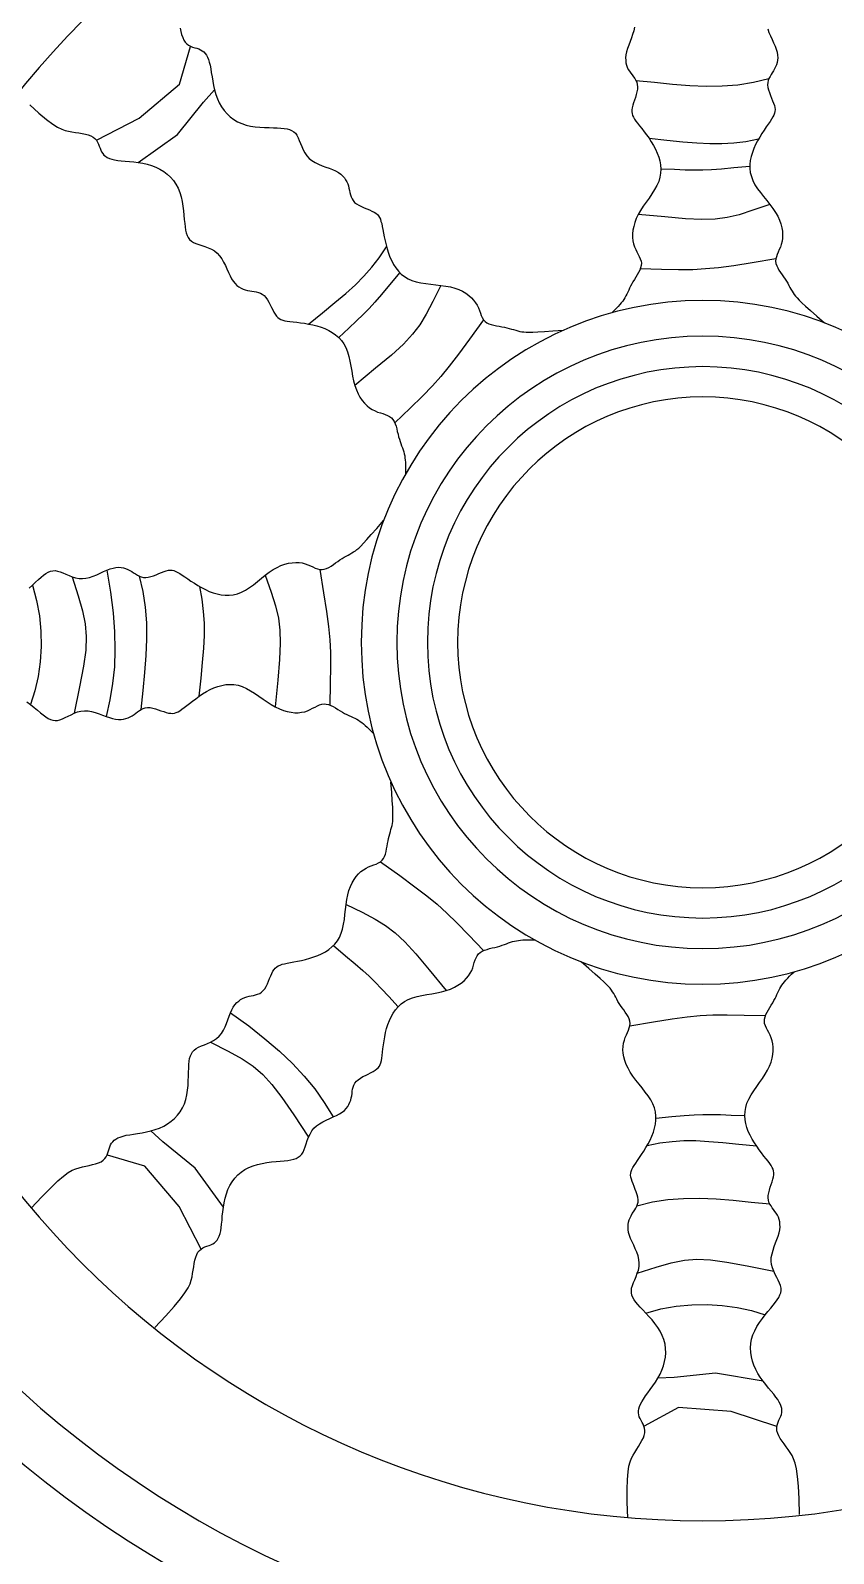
# Model space of a CAD drawing. Header units: millimetres. Extents: x -37 to 8970, y -2 to 4773.
# Drawn here: x 8061 to 8116.5, y 1219.6 to 1324.7 of the extents above; entities that cross this region are included whole.
import ezdxf

# ---------------------------------------------------------------- set-up
doc = ezdxf.new("R2010")
doc.units = ezdxf.units.MM

msp = doc.modelspace()

# ---------------------------------------------------------------- linework, layer by layer
at = {"color": 18, "true_color": 0x000000}
for p, q in [((8071.26, 1321.04), (8072.01, 1323.63)), ((8068.47, 1318.68), (8071.26, 1321.04)), ((8072.93, 1319.79), (8073.69, 1320.63)), ((8071.12, 1317.56), (8072.93, 1319.79)), ((8065.52, 1317.16), (8068.47, 1318.68)), ((8068.41, 1315.62), (8071.12, 1317.56)), ((8070.12, 1248), (8069.28, 1248.76)), ((8072.35, 1246.19), (8070.12, 1248)), ((8068.87, 1246.33), (8066.28, 1247.08)), ((8071.24, 1243.54), (8068.87, 1246.33)), ((8074.29, 1243.48), (8072.35, 1246.19)), ((8072.75, 1240.59), (8071.24, 1243.54)), ((8105.44, 1231.73), (8104.31, 1231.67)), ((8108.29, 1232.02), (8105.44, 1231.73)), ((8111.58, 1231.48), (8108.29, 1232.02)), ((8105.73, 1229.66), (8103.37, 1228.36)), ((8109.38, 1229.37), (8105.73, 1229.66)), ((8112.53, 1228.35), (8109.38, 1229.37))]:
    msp.add_line(p, q, dxfattribs=at)
for points in [[(8071.3, 1324.89), (8071.35, 1324.66), (8071.41, 1324.45), (8071.48, 1324.25), (8071.56, 1324.07), (8071.65, 1323.92), (8071.76, 1323.81), (8071.89, 1323.72), (8072.02, 1323.65), (8072.16, 1323.59), (8072.31, 1323.55), (8072.45, 1323.51), (8072.59, 1323.46), (8072.72, 1323.41), (8072.83, 1323.34), (8072.94, 1323.26), (8073.04, 1323.16), (8073.12, 1323.04), (8073.2, 1322.9), (8073.26, 1322.74), (8073.32, 1322.55), (8073.37, 1322.34), (8073.42, 1322.09), (8073.46, 1321.83), (8073.51, 1321.54), (8073.56, 1321.24), (8073.62, 1320.94), (8073.69, 1320.63), (8073.77, 1320.32), (8073.88, 1320.03), (8074.01, 1319.74), (8074.17, 1319.47), (8074.35, 1319.22), (8074.55, 1318.99), (8074.77, 1318.78), (8075.01, 1318.6), (8075.27, 1318.44), (8075.56, 1318.31), (8075.86, 1318.21), (8076.17, 1318.14), (8076.5, 1318.09), (8076.82, 1318.06), (8077.14, 1318.04), (8077.45, 1318.03), (8077.75, 1318.02), (8078.02, 1318.01), (8078.27, 1318), (8078.49, 1317.98), (8078.69, 1317.95), (8078.86, 1317.9), (8079.01, 1317.84), (8079.15, 1317.75), (8079.27, 1317.64), (8079.37, 1317.5), (8079.46, 1317.33), (8079.54, 1317.14), (8079.63, 1316.94), (8079.71, 1316.72), (8079.81, 1316.5), (8079.92, 1316.29), (8080.06, 1316.09), (8080.22, 1315.91), (8080.41, 1315.75), (8080.63, 1315.62), (8080.87, 1315.51), (8081.11, 1315.4), (8081.36, 1315.31), (8081.61, 1315.22), (8081.84, 1315.13), (8082.05, 1315.04), (8082.24, 1314.93), (8082.4, 1314.82), (8082.53, 1314.7), (8082.65, 1314.57), (8082.74, 1314.43), (8082.82, 1314.29), (8082.89, 1314.14), (8082.94, 1314), (8082.97, 1313.84), (8083.01, 1313.69), (8083.04, 1313.54), (8083.07, 1313.39), (8083.12, 1313.25), (8083.18, 1313.12), (8083.26, 1312.99), (8083.36, 1312.87), (8083.5, 1312.76), (8083.66, 1312.67), (8083.83, 1312.58), (8084.02, 1312.5), (8084.2, 1312.42), (8084.38, 1312.35), (8084.55, 1312.27), (8084.7, 1312.2), (8084.83, 1312.12), (8084.93, 1312.03), (8085.02, 1311.94), (8085.08, 1311.83), (8085.14, 1311.7), (8085.18, 1311.56), (8085.23, 1311.4), (8085.27, 1311.21), (8085.31, 1310.99), (8085.35, 1310.75), (8085.4, 1310.49), (8085.46, 1310.22), (8085.53, 1309.94), (8085.6, 1309.65), (8085.69, 1309.37), (8085.8, 1309.09), (8085.92, 1308.83), (8086.05, 1308.58), (8086.21, 1308.34), (8086.39, 1308.12), (8086.58, 1307.92), (8086.8, 1307.75), (8087.05, 1307.6), (8087.32, 1307.47), (8087.62, 1307.38), (8087.94, 1307.31), (8088.28, 1307.26), (8088.63, 1307.22), (8088.97, 1307.18), (8089.32, 1307.14), (8089.66, 1307.09), (8089.98, 1307.03), (8090.28, 1306.95), (8090.55, 1306.85), (8090.81, 1306.73), (8091.04, 1306.59), (8091.24, 1306.44), (8091.43, 1306.28), (8091.58, 1306.12), (8091.72, 1305.94), (8091.82, 1305.76), (8091.91, 1305.58), (8091.98, 1305.4), (8092.05, 1305.22), (8092.11, 1305.06), (8092.18, 1304.91), (8092.27, 1304.77), (8092.37, 1304.65), (8092.49, 1304.56), (8092.64, 1304.48), (8092.8, 1304.43), (8092.98, 1304.38), (8093.16, 1304.34), (8093.34, 1304.31), (8093.53, 1304.28), (8093.71, 1304.25), (8093.88, 1304.21), (8094.04, 1304.17), (8094.2, 1304.12), (8094.34, 1304.08), (8094.49, 1304.04), (8094.63, 1304), (8094.77, 1303.96), (8094.91, 1303.94), (8095.05, 1303.92), (8095.21, 1303.9), (8095.41, 1303.9), (8095.68, 1303.91), (8096.03, 1303.93), (8096.48, 1303.95), (8097.05, 1303.99), (8097.77, 1304.04)], [(8102.69, 1324.97), (8102.64, 1324.72), (8102.57, 1324.47), (8102.49, 1324.22), (8102.39, 1323.97), (8102.3, 1323.73), (8102.22, 1323.49), (8102.15, 1323.27), (8102.1, 1323.06), (8102.08, 1322.86), (8102.09, 1322.68), (8102.11, 1322.51), (8102.15, 1322.35), (8102.2, 1322.2), (8102.27, 1322.05), (8102.35, 1321.92), (8102.44, 1321.79), (8102.53, 1321.67), (8102.62, 1321.54), (8102.71, 1321.42), (8102.79, 1321.29), (8102.85, 1321.16), (8102.89, 1321.01), (8102.91, 1320.85), (8102.9, 1320.68), (8102.87, 1320.5), (8102.82, 1320.31), (8102.76, 1320.12), (8102.7, 1319.93), (8102.63, 1319.74), (8102.58, 1319.57), (8102.54, 1319.4), (8102.51, 1319.26), (8102.51, 1319.12), (8102.53, 1319), (8102.57, 1318.87), (8102.62, 1318.75), (8102.7, 1318.62), (8102.8, 1318.48), (8102.91, 1318.33), (8103.05, 1318.15), (8103.2, 1317.96), (8103.36, 1317.75), (8103.53, 1317.53), (8103.7, 1317.3), (8103.86, 1317.05), (8104.01, 1316.8), (8104.15, 1316.54), (8104.27, 1316.27), (8104.38, 1316), (8104.45, 1315.73), (8104.5, 1315.45), (8104.52, 1315.17), (8104.5, 1314.89), (8104.45, 1314.61), (8104.37, 1314.32), (8104.24, 1314.03), (8104.08, 1313.75), (8103.9, 1313.46), (8103.7, 1313.17), (8103.5, 1312.89), (8103.3, 1312.6), (8103.12, 1312.31), (8102.95, 1312.03), (8102.82, 1311.75), (8102.71, 1311.48), (8102.64, 1311.21), (8102.59, 1310.94), (8102.56, 1310.69), (8102.56, 1310.45), (8102.58, 1310.22), (8102.63, 1310.01), (8102.7, 1309.81), (8102.78, 1309.62), (8102.86, 1309.45), (8102.95, 1309.28), (8103.03, 1309.13), (8103.1, 1308.97), (8103.15, 1308.82), (8103.17, 1308.67), (8103.16, 1308.51), (8103.12, 1308.35), (8103.06, 1308.19), (8102.98, 1308.03), (8102.88, 1307.87), (8102.79, 1307.71), (8102.69, 1307.55), (8102.59, 1307.39), (8102.51, 1307.24), (8102.43, 1307.09), (8102.36, 1306.94), (8102.3, 1306.8), (8102.24, 1306.66), (8102.17, 1306.53), (8102.11, 1306.41), (8102.04, 1306.28), (8101.96, 1306.17), (8101.88, 1306.05), (8101.78, 1305.93), (8101.68, 1305.82), (8101.56, 1305.69), (8101.43, 1305.55), (8101.29, 1305.41), (8101.12, 1305.24)], [(8111.9, 1324.86), (8111.99, 1324.61), (8112.09, 1324.37), (8112.2, 1324.12), (8112.31, 1323.89), (8112.41, 1323.66), (8112.49, 1323.44), (8112.55, 1323.24), (8112.58, 1323.04), (8112.59, 1322.86), (8112.58, 1322.69), (8112.56, 1322.52), (8112.51, 1322.37), (8112.45, 1322.22), (8112.38, 1322.08), (8112.3, 1321.95), (8112.22, 1321.82), (8112.13, 1321.69), (8112.06, 1321.56), (8111.99, 1321.43), (8111.93, 1321.29), (8111.9, 1321.14), (8111.89, 1320.98), (8111.91, 1320.81), (8111.96, 1320.63), (8112.02, 1320.45), (8112.09, 1320.26), (8112.17, 1320.07), (8112.24, 1319.89), (8112.31, 1319.72), (8112.36, 1319.56), (8112.39, 1319.41), (8112.41, 1319.28), (8112.4, 1319.15), (8112.37, 1319.03), (8112.32, 1318.9), (8112.25, 1318.77), (8112.16, 1318.62), (8112.06, 1318.46), (8111.93, 1318.28), (8111.8, 1318.08), (8111.65, 1317.86), (8111.5, 1317.63), (8111.35, 1317.38), (8111.2, 1317.12), (8111.06, 1316.86), (8110.94, 1316.59), (8110.84, 1316.32), (8110.76, 1316.04), (8110.7, 1315.77), (8110.67, 1315.49), (8110.67, 1315.21), (8110.7, 1314.93), (8110.77, 1314.65), (8110.87, 1314.37), (8111.02, 1314.09), (8111.2, 1313.81), (8111.4, 1313.54), (8111.61, 1313.27), (8111.83, 1312.99), (8112.05, 1312.72), (8112.25, 1312.45), (8112.44, 1312.18), (8112.59, 1311.91), (8112.71, 1311.64), (8112.81, 1311.38), (8112.88, 1311.12), (8112.92, 1310.87), (8112.93, 1310.62), (8112.93, 1310.39), (8112.9, 1310.18), (8112.84, 1309.97), (8112.78, 1309.78), (8112.7, 1309.61), (8112.62, 1309.44), (8112.55, 1309.27), (8112.5, 1309.12), (8112.46, 1308.96), (8112.45, 1308.81), (8112.47, 1308.65), (8112.52, 1308.49), (8112.59, 1308.34), (8112.68, 1308.18), (8112.79, 1308.03), (8112.89, 1307.87), (8113, 1307.72), (8113.11, 1307.57), (8113.2, 1307.42), (8113.29, 1307.28), (8113.36, 1307.14), (8113.44, 1307), (8113.51, 1306.87), (8113.58, 1306.74), (8113.66, 1306.62), (8113.73, 1306.5), (8113.82, 1306.39), (8113.93, 1306.27), (8114.07, 1306.12), (8114.26, 1305.94), (8114.52, 1305.7), (8114.86, 1305.4), (8115.29, 1305.02), (8115.83, 1304.55)], [(8102.79, 1321.29), (8104.09, 1321.16), (8105.33, 1321.04), (8106.51, 1320.95), (8107.65, 1320.9), (8108.76, 1320.91), (8109.84, 1320.99), (8110.91, 1321.16), (8111.99, 1321.43)], [(8060.91, 1319.61), (8061.55, 1319.03), (8062.08, 1318.59), (8062.5, 1318.28), (8062.84, 1318.06), (8063.12, 1317.93), (8063.37, 1317.84), (8063.6, 1317.79), (8063.83, 1317.74), (8064.07, 1317.7), (8064.31, 1317.67), (8064.54, 1317.63), (8064.76, 1317.58), (8064.96, 1317.53), (8065.14, 1317.46), (8065.3, 1317.38), (8065.42, 1317.28), (8065.52, 1317.16), (8065.6, 1317.03), (8065.66, 1316.89), (8065.72, 1316.75), (8065.77, 1316.61), (8065.82, 1316.48), (8065.88, 1316.35), (8065.96, 1316.24), (8066.04, 1316.14), (8066.15, 1316.05), (8066.27, 1315.97), (8066.42, 1315.91), (8066.59, 1315.85), (8066.78, 1315.81), (8067, 1315.77), (8067.24, 1315.74), (8067.51, 1315.71), (8067.8, 1315.69), (8068.1, 1315.66), (8068.41, 1315.62), (8068.72, 1315.57), (8069.03, 1315.5), (8069.33, 1315.42), (8069.63, 1315.3), (8069.91, 1315.17), (8070.17, 1315.01), (8070.41, 1314.82), (8070.64, 1314.62), (8070.84, 1314.39), (8071.01, 1314.13), (8071.16, 1313.86), (8071.28, 1313.56), (8071.37, 1313.25), (8071.44, 1312.93), (8071.49, 1312.61), (8071.53, 1312.29), (8071.57, 1311.98), (8071.59, 1311.69), (8071.62, 1311.42), (8071.65, 1311.17), (8071.68, 1310.96), (8071.73, 1310.76), (8071.79, 1310.59), (8071.86, 1310.44), (8071.96, 1310.31), (8072.08, 1310.2), (8072.22, 1310.11), (8072.39, 1310.03), (8072.59, 1309.96), (8072.8, 1309.89), (8073.02, 1309.82), (8073.25, 1309.74), (8073.47, 1309.64), (8073.68, 1309.52), (8073.87, 1309.37), (8074.03, 1309.18), (8074.18, 1308.98), (8074.31, 1308.75), (8074.43, 1308.51), (8074.54, 1308.27), (8074.64, 1308.03), (8074.75, 1307.8), (8074.86, 1307.6), (8074.98, 1307.42), (8075.1, 1307.27), (8075.23, 1307.14), (8075.37, 1307.03), (8075.51, 1306.95), (8075.65, 1306.88), (8075.8, 1306.82), (8075.96, 1306.78), (8076.11, 1306.76), (8076.26, 1306.73), (8076.41, 1306.71), (8076.56, 1306.69), (8076.71, 1306.65), (8076.85, 1306.6), (8076.98, 1306.53), (8077.11, 1306.43), (8077.22, 1306.3), (8077.33, 1306.15), (8077.43, 1305.98), (8077.52, 1305.8), (8077.61, 1305.62), (8077.7, 1305.45), (8077.78, 1305.28), (8077.87, 1305.14), (8077.96, 1305.02), (8078.05, 1304.92), (8078.15, 1304.85), (8078.26, 1304.79), (8078.39, 1304.74), (8078.54, 1304.7), (8078.7, 1304.67), (8078.89, 1304.64), (8079.11, 1304.62), (8079.36, 1304.59), (8079.62, 1304.56), (8079.89, 1304.52), (8080.18, 1304.47), (8080.47, 1304.41), (8080.75, 1304.34), (8081.04, 1304.26), (8081.31, 1304.15), (8081.57, 1304.03), (8081.82, 1303.89), (8082.05, 1303.73), (8082.26, 1303.55), (8082.45, 1303.34), (8082.61, 1303.1), (8082.75, 1302.84), (8082.87, 1302.55), (8082.96, 1302.23), (8083.03, 1301.9), (8083.1, 1301.56), (8083.16, 1301.21), (8083.22, 1300.87), (8083.29, 1300.54), (8083.37, 1300.22), (8083.48, 1299.93), (8083.6, 1299.66), (8083.73, 1299.41), (8083.88, 1299.19), (8084.04, 1299), (8084.22, 1298.82), (8084.39, 1298.68), (8084.58, 1298.56), (8084.77, 1298.47), (8084.95, 1298.39), (8085.14, 1298.33), (8085.32, 1298.28), (8085.48, 1298.22), (8085.64, 1298.16), (8085.78, 1298.09), (8085.91, 1297.99), (8086.01, 1297.88), (8086.09, 1297.73), (8086.16, 1297.58), (8086.22, 1297.41), (8086.27, 1297.23), (8086.31, 1297.04), (8086.36, 1296.86), (8086.4, 1296.69), (8086.45, 1296.52), (8086.5, 1296.36), (8086.56, 1296.21), (8086.61, 1296.06), (8086.66, 1295.92), (8086.71, 1295.78), (8086.75, 1295.64), (8086.79, 1295.51), (8086.82, 1295.37), (8086.84, 1295.23), (8086.86, 1295.08), (8086.87, 1294.93), (8086.87, 1294.75), (8086.88, 1294.57), (8086.88, 1294.36), (8086.88, 1294.13)], [(8103.7, 1317.3), (8104.94, 1317.16), (8106.03, 1317.05), (8107.01, 1316.97), (8107.9, 1316.93), (8108.73, 1316.93), (8109.55, 1316.98), (8110.39, 1317.08), (8111.27, 1317.25)], [(8110.67, 1315.35), (8109.57, 1315.25), (8108.7, 1315.17), (8108.01, 1315.12), (8107.41, 1315.1), (8106.83, 1315.09), (8106.2, 1315.1), (8105.46, 1315.13), (8104.52, 1315.17)], [(8112.05, 1312.72), (8110.88, 1312.32), (8109.93, 1312.02), (8109.09, 1311.82), (8108.27, 1311.72), (8107.35, 1311.69), (8106.23, 1311.74), (8104.8, 1311.86), (8102.95, 1312.03)], [(8080.18, 1304.47), (8081.15, 1305.25), (8082, 1305.95), (8082.75, 1306.58), (8083.41, 1307.18), (8084, 1307.77), (8084.54, 1308.39), (8085.06, 1309.05), (8085.57, 1309.8)], [(8112.46, 1308.96), (8110.83, 1308.69), (8109.55, 1308.49), (8108.51, 1308.35), (8107.6, 1308.27), (8106.72, 1308.22), (8105.74, 1308.21), (8104.57, 1308.23), (8103.09, 1308.27)], [(8086.48, 1308.02), (8085.78, 1307.17), (8085.22, 1306.51), (8084.76, 1305.98), (8084.36, 1305.54), (8083.95, 1305.12), (8083.5, 1304.69), (8082.95, 1304.18), (8082.26, 1303.55)], [(8089.32, 1307.14), (8088.77, 1306.03), (8088.31, 1305.15), (8087.86, 1304.42), (8087.36, 1303.76), (8086.73, 1303.09), (8085.9, 1302.33), (8084.8, 1301.41), (8083.37, 1300.22)], [(8092.27, 1304.77), (8091.3, 1303.43), (8090.54, 1302.38), (8089.9, 1301.55), (8089.32, 1300.85), (8088.73, 1300.19), (8088.05, 1299.49), (8087.2, 1298.67), (8086.13, 1297.65)], [(8060.88, 1286.22), (8061.1, 1286.43), (8061.32, 1286.64), (8061.51, 1286.82), (8061.7, 1286.99), (8061.87, 1287.13), (8062.03, 1287.25), (8062.19, 1287.33), (8062.34, 1287.4), (8062.5, 1287.43), (8062.66, 1287.44), (8062.83, 1287.41), (8063.01, 1287.36), (8063.21, 1287.28), (8063.41, 1287.19), (8063.63, 1287.1), (8063.85, 1287.02), (8064.08, 1286.95), (8064.32, 1286.9), (8064.56, 1286.89), (8064.8, 1286.91), (8065.05, 1286.97), (8065.3, 1287.06), (8065.55, 1287.16), (8065.79, 1287.27), (8066.02, 1287.38), (8066.25, 1287.48), (8066.47, 1287.57), (8066.67, 1287.62), (8066.87, 1287.66), (8067.05, 1287.67), (8067.22, 1287.66), (8067.39, 1287.63), (8067.54, 1287.58), (8067.69, 1287.53), (8067.83, 1287.46), (8067.96, 1287.38), (8068.09, 1287.29), (8068.22, 1287.21), (8068.35, 1287.13), (8068.49, 1287.06), (8068.62, 1287.01), (8068.77, 1286.97), (8068.93, 1286.96), (8069.1, 1286.98), (8069.28, 1287.03), (8069.46, 1287.09), (8069.65, 1287.16), (8069.84, 1287.24), (8070.02, 1287.31), (8070.19, 1287.38), (8070.35, 1287.43), (8070.5, 1287.47), (8070.63, 1287.48), (8070.76, 1287.47), (8070.88, 1287.44), (8071.01, 1287.39), (8071.14, 1287.32), (8071.29, 1287.24), (8071.45, 1287.13), (8071.63, 1287.01), (8071.84, 1286.87), (8072.05, 1286.72), (8072.29, 1286.57), (8072.53, 1286.42), (8072.79, 1286.27), (8073.05, 1286.14), (8073.32, 1286.01), (8073.59, 1285.91), (8073.87, 1285.83), (8074.15, 1285.77), (8074.42, 1285.74), (8074.7, 1285.74), (8074.98, 1285.77), (8075.27, 1285.84), (8075.54, 1285.95), (8075.82, 1286.09), (8076.1, 1286.27), (8076.37, 1286.47), (8076.65, 1286.69), (8076.92, 1286.91), (8077.19, 1287.12), (8077.46, 1287.33), (8077.73, 1287.51), (8078, 1287.66), (8078.27, 1287.79), (8078.54, 1287.88), (8078.8, 1287.95), (8079.05, 1287.99), (8079.29, 1288.01), (8079.52, 1288), (8079.73, 1287.97), (8079.94, 1287.92), (8080.13, 1287.85), (8080.31, 1287.77), (8080.48, 1287.7), (8080.64, 1287.62), (8080.8, 1287.57), (8080.95, 1287.53), (8081.11, 1287.52), (8081.26, 1287.54), (8081.42, 1287.59), (8081.57, 1287.66), (8081.73, 1287.76), (8081.89, 1287.86), (8082.04, 1287.97), (8082.19, 1288.07), (8082.34, 1288.18), (8082.49, 1288.27), (8082.63, 1288.36), (8082.77, 1288.44), (8082.91, 1288.51), (8083.04, 1288.58), (8083.17, 1288.66), (8083.29, 1288.73), (8083.41, 1288.81), (8083.52, 1288.89), (8083.65, 1289), (8083.79, 1289.14), (8083.97, 1289.34), (8084.21, 1289.59), (8084.51, 1289.93), (8084.89, 1290.36), (8085.36, 1290.91)], [(8066.25, 1287.48), (8066.49, 1285.95), (8066.67, 1284.53), (8066.77, 1283.21), (8066.8, 1281.97), (8066.76, 1280.79), (8066.64, 1279.65), (8066.45, 1278.51), (8066.19, 1277.37)], [(8080.95, 1287.53), (8081.22, 1285.9), (8081.42, 1284.62), (8081.56, 1283.58), (8081.65, 1282.67), (8081.69, 1281.79), (8081.7, 1280.81), (8081.68, 1279.64), (8081.64, 1278.16)], [(8061.1, 1286.43), (8061.38, 1285.39), (8061.58, 1284.33), (8061.68, 1283.27), (8061.7, 1282.2), (8061.64, 1281.15), (8061.5, 1280.13), (8061.27, 1279.13), (8060.97, 1278.19)], [(8063.85, 1287.02), (8064.27, 1285.71), (8064.57, 1284.67), (8064.75, 1283.77), (8064.82, 1282.9), (8064.78, 1281.96), (8064.63, 1280.84), (8064.36, 1279.42), (8063.99, 1277.59)], [(8068.62, 1277.86), (8068.75, 1279.16), (8068.87, 1280.4), (8068.96, 1281.58), (8069.01, 1282.72), (8069, 1283.83), (8068.92, 1284.91), (8068.76, 1285.99), (8068.49, 1287.06)], [(8072.62, 1278.77), (8072.75, 1280.01), (8072.86, 1281.1), (8072.94, 1282.08), (8072.98, 1282.97), (8072.98, 1283.81), (8072.93, 1284.63), (8072.83, 1285.46), (8072.66, 1286.35)], [(8077.19, 1287.12), (8077.59, 1285.95), (8077.89, 1285), (8078.09, 1284.17), (8078.2, 1283.34), (8078.22, 1282.43), (8078.17, 1281.3), (8078.05, 1279.87), (8077.88, 1278.03)], [(8060.72, 1278.39), (8060.97, 1278.19), (8061.21, 1277.99), (8061.44, 1277.8), (8061.65, 1277.63), (8061.84, 1277.48), (8062.02, 1277.35), (8062.19, 1277.24), (8062.35, 1277.16), (8062.51, 1277.11), (8062.67, 1277.09), (8062.83, 1277.09), (8063, 1277.13), (8063.18, 1277.2), (8063.37, 1277.29), (8063.57, 1277.39), (8063.78, 1277.49), (8063.99, 1277.59), (8064.22, 1277.68), (8064.45, 1277.74), (8064.69, 1277.77), (8064.94, 1277.76), (8065.19, 1277.72), (8065.44, 1277.65), (8065.7, 1277.56), (8065.94, 1277.47), (8066.19, 1277.37), (8066.42, 1277.29), (8066.64, 1277.22), (8066.85, 1277.18), (8067.05, 1277.16), (8067.23, 1277.16), (8067.4, 1277.18), (8067.56, 1277.22), (8067.72, 1277.27), (8067.86, 1277.34), (8067.99, 1277.42), (8068.12, 1277.51), (8068.25, 1277.6), (8068.37, 1277.69), (8068.49, 1277.78), (8068.62, 1277.86), (8068.76, 1277.92), (8068.9, 1277.97), (8069.06, 1277.98), (8069.23, 1277.98), (8069.41, 1277.94), (8069.6, 1277.89), (8069.79, 1277.83), (8069.98, 1277.77), (8070.17, 1277.71), (8070.35, 1277.65), (8070.51, 1277.61), (8070.66, 1277.59), (8070.79, 1277.58), (8070.92, 1277.6), (8071.04, 1277.64), (8071.16, 1277.7), (8071.29, 1277.77), (8071.43, 1277.87), (8071.59, 1277.99), (8071.76, 1278.12), (8071.95, 1278.27), (8072.16, 1278.43), (8072.38, 1278.6), (8072.62, 1278.77), (8072.86, 1278.93), (8073.12, 1279.09), (8073.38, 1279.23), (8073.64, 1279.35), (8073.91, 1279.45), (8074.18, 1279.52), (8074.46, 1279.57), (8074.74, 1279.59), (8075.02, 1279.58), (8075.31, 1279.53), (8075.59, 1279.44), (8075.88, 1279.31), (8076.16, 1279.15), (8076.45, 1278.97), (8076.74, 1278.78), (8077.03, 1278.57), (8077.31, 1278.38), (8077.6, 1278.19), (8077.88, 1278.03), (8078.16, 1277.89), (8078.44, 1277.79), (8078.71, 1277.71), (8078.97, 1277.66), (8079.22, 1277.63), (8079.46, 1277.63), (8079.69, 1277.66), (8079.91, 1277.7), (8080.11, 1277.77), (8080.29, 1277.85), (8080.46, 1277.94), (8080.63, 1278.02), (8080.79, 1278.1), (8080.94, 1278.17), (8081.09, 1278.22), (8081.25, 1278.24), (8081.4, 1278.23), (8081.56, 1278.19), (8081.72, 1278.13), (8081.88, 1278.05), (8082.05, 1277.96), (8082.21, 1277.86), (8082.37, 1277.76), (8082.52, 1277.67), (8082.67, 1277.58), (8082.82, 1277.51), (8082.97, 1277.44), (8083.11, 1277.37), (8083.25, 1277.31), (8083.38, 1277.25), (8083.51, 1277.18), (8083.63, 1277.11), (8083.75, 1277.03), (8083.86, 1276.95), (8083.98, 1276.86), (8084.1, 1276.75), (8084.22, 1276.63), (8084.36, 1276.5), (8084.51, 1276.36), (8084.67, 1276.2)], [(8061.01, 1243.42), (8061.75, 1244.21), (8062.36, 1244.83), (8062.86, 1245.3), (8063.25, 1245.64), (8063.58, 1245.88), (8063.85, 1246.04), (8064.09, 1246.14), (8064.32, 1246.21), (8064.55, 1246.27), (8064.79, 1246.32), (8065.02, 1246.37), (8065.25, 1246.43), (8065.46, 1246.49), (8065.66, 1246.55), (8065.84, 1246.63), (8065.99, 1246.73), (8066.11, 1246.84), (8066.2, 1246.96), (8066.27, 1247.1), (8066.32, 1247.24), (8066.36, 1247.38), (8066.41, 1247.52), (8066.45, 1247.66), (8066.5, 1247.79), (8066.57, 1247.91), (8066.65, 1248.01), (8066.75, 1248.11), (8066.87, 1248.19), (8067.01, 1248.27), (8067.17, 1248.33), (8067.36, 1248.39), (8067.58, 1248.45), (8067.82, 1248.49), (8068.09, 1248.54), (8068.37, 1248.58), (8068.67, 1248.63), (8068.97, 1248.69), (8069.28, 1248.76), (8069.59, 1248.85), (8069.88, 1248.95), (8070.17, 1249.09), (8070.44, 1249.24), (8070.69, 1249.42), (8070.92, 1249.62), (8071.13, 1249.84), (8071.31, 1250.08), (8071.47, 1250.35), (8071.6, 1250.63), (8071.7, 1250.93), (8071.77, 1251.25), (8071.82, 1251.57), (8071.85, 1251.9), (8071.87, 1252.22), (8071.88, 1252.53), (8071.89, 1252.82), (8071.9, 1253.09), (8071.91, 1253.34), (8071.93, 1253.56), (8071.96, 1253.76), (8072.01, 1253.93), (8072.08, 1254.08), (8072.16, 1254.22), (8072.27, 1254.34), (8072.41, 1254.44), (8072.58, 1254.53), (8072.77, 1254.62), (8072.98, 1254.7), (8073.19, 1254.79), (8073.41, 1254.88), (8073.62, 1255), (8073.82, 1255.13), (8074, 1255.29), (8074.16, 1255.48), (8074.29, 1255.7), (8074.41, 1255.94), (8074.51, 1256.18), (8074.6, 1256.43), (8074.69, 1256.68), (8074.78, 1256.91), (8074.88, 1257.12), (8074.98, 1257.31), (8075.09, 1257.47), (8075.22, 1257.61), (8075.35, 1257.72), (8075.48, 1257.82), (8075.62, 1257.9), (8075.77, 1257.96), (8075.92, 1258.01), (8076.07, 1258.05), (8076.22, 1258.08), (8076.37, 1258.11), (8076.52, 1258.14), (8076.66, 1258.19), (8076.8, 1258.25), (8076.92, 1258.33), (8077.04, 1258.44), (8077.15, 1258.57), (8077.24, 1258.73), (8077.33, 1258.9), (8077.41, 1259.09), (8077.49, 1259.28), (8077.56, 1259.46), (8077.64, 1259.63), (8077.71, 1259.78), (8077.79, 1259.9), (8077.88, 1260), (8077.98, 1260.09), (8078.08, 1260.16), (8078.21, 1260.21), (8078.35, 1260.26), (8078.52, 1260.3), (8078.71, 1260.34), (8078.92, 1260.38), (8079.16, 1260.42), (8079.42, 1260.48), (8079.69, 1260.53), (8079.97, 1260.6), (8080.26, 1260.68), (8080.54, 1260.77), (8080.82, 1260.87), (8081.08, 1260.99), (8081.34, 1261.13), (8081.57, 1261.28), (8081.79, 1261.46), (8081.99, 1261.66), (8082.17, 1261.88), (8082.32, 1262.12), (8082.44, 1262.4), (8082.53, 1262.69), (8082.6, 1263.02), (8082.65, 1263.35), (8082.69, 1263.7), (8082.73, 1264.05), (8082.77, 1264.39), (8082.82, 1264.73), (8082.88, 1265.05), (8082.96, 1265.35), (8083.07, 1265.63), (8083.19, 1265.88), (8083.32, 1266.11), (8083.47, 1266.32), (8083.63, 1266.5), (8083.8, 1266.66), (8083.97, 1266.79), (8084.15, 1266.89), (8084.33, 1266.98), (8084.51, 1267.05), (8084.69, 1267.12), (8084.85, 1267.18), (8085.01, 1267.26), (8085.14, 1267.34), (8085.26, 1267.44), (8085.35, 1267.57), (8085.43, 1267.71), (8085.49, 1267.87), (8085.53, 1268.05), (8085.57, 1268.23), (8085.6, 1268.42), (8085.63, 1268.6), (8085.67, 1268.78), (8085.7, 1268.95), (8085.75, 1269.11), (8085.79, 1269.27), (8085.83, 1269.42), (8085.87, 1269.56), (8085.91, 1269.7), (8085.95, 1269.84), (8085.98, 1269.98), (8086, 1270.12), (8086.01, 1270.28), (8086.01, 1270.49), (8086, 1270.75), (8085.99, 1271.1), (8085.96, 1271.55), (8085.92, 1272.13), (8085.87, 1272.84)], [(8085.14, 1267.34), (8086.48, 1266.38), (8087.53, 1265.61), (8088.36, 1264.98), (8089.07, 1264.4), (8089.72, 1263.8), (8090.42, 1263.12), (8091.24, 1262.28), (8092.26, 1261.2)], [(8082.77, 1264.39), (8083.89, 1263.85), (8084.77, 1263.38), (8085.5, 1262.94), (8086.15, 1262.43), (8086.82, 1261.8), (8087.58, 1260.97), (8088.51, 1259.88), (8089.69, 1258.45)], [(8069.56, 1235.18), (8070.31, 1235.98), (8070.89, 1236.63), (8071.32, 1237.15), (8071.63, 1237.57), (8071.85, 1237.91), (8071.99, 1238.19), (8072.07, 1238.44), (8072.13, 1238.67), (8072.17, 1238.91), (8072.21, 1239.15), (8072.24, 1239.38), (8072.28, 1239.61), (8072.33, 1239.83), (8072.38, 1240.03), (8072.45, 1240.22), (8072.53, 1240.37), (8072.64, 1240.49), (8072.75, 1240.59), (8072.88, 1240.67), (8073.02, 1240.74), (8073.16, 1240.79), (8073.3, 1240.84), (8073.43, 1240.89), (8073.56, 1240.95), (8073.67, 1241.03), (8073.77, 1241.12), (8073.86, 1241.22), (8073.94, 1241.35), (8074, 1241.49), (8074.06, 1241.66), (8074.11, 1241.85), (8074.14, 1242.07), (8074.17, 1242.32), (8074.2, 1242.58), (8074.22, 1242.87), (8074.25, 1243.17), (8074.29, 1243.48), (8074.34, 1243.79), (8074.41, 1244.1), (8074.5, 1244.41), (8074.61, 1244.7), (8074.74, 1244.98), (8074.91, 1245.24), (8075.09, 1245.48), (8075.3, 1245.71), (8075.53, 1245.91), (8075.78, 1246.08), (8076.05, 1246.23), (8076.35, 1246.35), (8076.66, 1246.44), (8076.98, 1246.51), (8077.3, 1246.57), (8077.62, 1246.61), (8077.93, 1246.64), (8078.22, 1246.66), (8078.49, 1246.69), (8078.74, 1246.72), (8078.96, 1246.75), (8079.15, 1246.8), (8079.32, 1246.86), (8079.47, 1246.93), (8079.6, 1247.03), (8079.71, 1247.15), (8079.8, 1247.29), (8079.88, 1247.47), (8079.95, 1247.66), (8080.02, 1247.87), (8080.09, 1248.1), (8080.18, 1248.32), (8080.28, 1248.54), (8080.4, 1248.75), (8080.55, 1248.94), (8080.73, 1249.11), (8080.94, 1249.25), (8081.16, 1249.38), (8081.4, 1249.5), (8081.65, 1249.61), (8081.88, 1249.72), (8082.11, 1249.82), (8082.31, 1249.93), (8082.49, 1250.05), (8082.65, 1250.17), (8082.77, 1250.3), (8082.88, 1250.44), (8082.97, 1250.58), (8083.04, 1250.73), (8083.09, 1250.88), (8083.13, 1251.03), (8083.16, 1251.18), (8083.18, 1251.33), (8083.2, 1251.49), (8083.22, 1251.64), (8083.26, 1251.78), (8083.31, 1251.92), (8083.38, 1252.05), (8083.48, 1252.18), (8083.61, 1252.29), (8083.76, 1252.4), (8083.93, 1252.5), (8084.11, 1252.59), (8084.29, 1252.68), (8084.46, 1252.77), (8084.63, 1252.85), (8084.77, 1252.94), (8084.89, 1253.03), (8084.99, 1253.12), (8085.07, 1253.22), (8085.13, 1253.33), (8085.17, 1253.46), (8085.21, 1253.61), (8085.24, 1253.77), (8085.27, 1253.97), (8085.29, 1254.19), (8085.32, 1254.43), (8085.36, 1254.69), (8085.4, 1254.97), (8085.44, 1255.25), (8085.5, 1255.54), (8085.57, 1255.83), (8085.66, 1256.11), (8085.76, 1256.38), (8085.88, 1256.64), (8086.02, 1256.89), (8086.18, 1257.12), (8086.36, 1257.33), (8086.57, 1257.52), (8086.81, 1257.69), (8087.07, 1257.83), (8087.36, 1257.94), (8087.68, 1258.03), (8088.01, 1258.11), (8088.35, 1258.17), (8088.7, 1258.23), (8089.04, 1258.29), (8089.37, 1258.36), (8089.69, 1258.45), (8089.98, 1258.55), (8090.25, 1258.67), (8090.5, 1258.81), (8090.72, 1258.96), (8090.92, 1259.12), (8091.09, 1259.29), (8091.23, 1259.47), (8091.35, 1259.65), (8091.45, 1259.84), (8091.52, 1260.02), (8091.58, 1260.21), (8091.63, 1260.39), (8091.69, 1260.56), (8091.75, 1260.71), (8091.82, 1260.85), (8091.92, 1260.98), (8092.04, 1261.08), (8092.18, 1261.17), (8092.34, 1261.23), (8092.51, 1261.29), (8092.69, 1261.34), (8092.87, 1261.39), (8093.05, 1261.43), (8093.23, 1261.47), (8093.39, 1261.52), (8093.55, 1261.57), (8093.71, 1261.63), (8093.85, 1261.68), (8093.99, 1261.73), (8094.13, 1261.78), (8094.27, 1261.83), (8094.4, 1261.86), (8094.54, 1261.89), (8094.68, 1261.91), (8094.83, 1261.93), (8094.99, 1261.94), (8095.16, 1261.95), (8095.35, 1261.95), (8095.55, 1261.95), (8095.78, 1261.95)], [(8081.89, 1261.56), (8082.74, 1260.85), (8083.4, 1260.29), (8083.93, 1259.83), (8084.37, 1259.43), (8084.79, 1259.03), (8085.22, 1258.57), (8085.73, 1258.03), (8086.36, 1257.33)], [(8102.23, 1222.04), (8102.2, 1223.13), (8102.19, 1224), (8102.21, 1224.68), (8102.25, 1225.21), (8102.31, 1225.6), (8102.39, 1225.91), (8102.49, 1226.15), (8102.6, 1226.36), (8102.72, 1226.56), (8102.85, 1226.77), (8102.98, 1226.97), (8103.1, 1227.17), (8103.21, 1227.37), (8103.31, 1227.55), (8103.37, 1227.73), (8103.41, 1227.91), (8103.42, 1228.07), (8103.39, 1228.22), (8103.35, 1228.36), (8103.29, 1228.5), (8103.22, 1228.63), (8103.15, 1228.76), (8103.08, 1228.89), (8103.03, 1229.02), (8102.99, 1229.15), (8102.97, 1229.28), (8102.97, 1229.42), (8103, 1229.56), (8103.04, 1229.72), (8103.11, 1229.88), (8103.2, 1230.05), (8103.32, 1230.24), (8103.46, 1230.45), (8103.62, 1230.67), (8103.79, 1230.9), (8103.96, 1231.15), (8104.14, 1231.4), (8104.31, 1231.67), (8104.46, 1231.95), (8104.59, 1232.24), (8104.7, 1232.53), (8104.78, 1232.83), (8104.83, 1233.13), (8104.86, 1233.44), (8104.85, 1233.74), (8104.81, 1234.04), (8104.73, 1234.34), (8104.62, 1234.63), (8104.48, 1234.92), (8104.31, 1235.19), (8104.11, 1235.45), (8103.91, 1235.71), (8103.69, 1235.95), (8103.48, 1236.18), (8103.28, 1236.39), (8103.09, 1236.59), (8102.92, 1236.77), (8102.78, 1236.94), (8102.67, 1237.1), (8102.58, 1237.26), (8102.51, 1237.41), (8102.48, 1237.57), (8102.48, 1237.73), (8102.5, 1237.9), (8102.55, 1238.08), (8102.63, 1238.28), (8102.72, 1238.48), (8102.81, 1238.7), (8102.89, 1238.92), (8102.97, 1239.15), (8103.01, 1239.39), (8103.02, 1239.63), (8103, 1239.88), (8102.94, 1240.12), (8102.85, 1240.37), (8102.75, 1240.62), (8102.64, 1240.86), (8102.53, 1241.1), (8102.43, 1241.32), (8102.35, 1241.54), (8102.29, 1241.75), (8102.26, 1241.94), (8102.25, 1242.12), (8102.26, 1242.3), (8102.28, 1242.46), (8102.33, 1242.62), (8102.39, 1242.76), (8102.46, 1242.9), (8102.54, 1243.04), (8102.62, 1243.17), (8102.71, 1243.3), (8102.78, 1243.42), (8102.85, 1243.56), (8102.91, 1243.7), (8102.94, 1243.84), (8102.95, 1244), (8102.93, 1244.17), (8102.88, 1244.35), (8102.82, 1244.54), (8102.75, 1244.72), (8102.67, 1244.91), (8102.6, 1245.09), (8102.53, 1245.26), (8102.48, 1245.42), (8102.45, 1245.57), (8102.43, 1245.7), (8102.44, 1245.83), (8102.47, 1245.95), (8102.52, 1246.08), (8102.59, 1246.22), (8102.68, 1246.36), (8102.78, 1246.52), (8102.91, 1246.71), (8103.04, 1246.91), (8103.19, 1247.13), (8103.34, 1247.36), (8103.49, 1247.6), (8103.64, 1247.86), (8103.78, 1248.12), (8103.9, 1248.39), (8104, 1248.66), (8104.08, 1248.94), (8104.14, 1249.22), (8104.17, 1249.5), (8104.17, 1249.78), (8104.14, 1250.06), (8104.07, 1250.34), (8103.96, 1250.62), (8103.82, 1250.89), (8103.64, 1251.17), (8103.44, 1251.44), (8103.23, 1251.72), (8103.01, 1251.99), (8102.79, 1252.26), (8102.59, 1252.54), (8102.4, 1252.81), (8102.25, 1253.08), (8102.13, 1253.34), (8102.03, 1253.61), (8101.96, 1253.87), (8101.92, 1254.12), (8101.9, 1254.36), (8101.91, 1254.59), (8101.94, 1254.81), (8102, 1255.01), (8102.06, 1255.2), (8102.14, 1255.38), (8102.22, 1255.55), (8102.29, 1255.71), (8102.34, 1255.87), (8102.38, 1256.02), (8102.39, 1256.18), (8102.37, 1256.33), (8102.32, 1256.49), (8102.25, 1256.65), (8102.16, 1256.8), (8102.05, 1256.96), (8101.95, 1257.11), (8101.84, 1257.26), (8101.73, 1257.41), (8101.64, 1257.56), (8101.55, 1257.7), (8101.48, 1257.85), (8101.4, 1257.98), (8101.33, 1258.11), (8101.26, 1258.24), (8101.18, 1258.36), (8101.11, 1258.48), (8101.02, 1258.6), (8100.91, 1258.72), (8100.77, 1258.86), (8100.58, 1259.05), (8100.32, 1259.28), (8099.98, 1259.58), (8099.55, 1259.96), (8099.01, 1260.44)], [(8114.1, 1222.27), (8114.07, 1223.36), (8114.02, 1224.23), (8113.96, 1224.9), (8113.88, 1225.42), (8113.79, 1225.82), (8113.69, 1226.11), (8113.58, 1226.35), (8113.45, 1226.55), (8113.31, 1226.75), (8113.17, 1226.94), (8113.03, 1227.14), (8112.89, 1227.33), (8112.77, 1227.51), (8112.67, 1227.7), (8112.59, 1227.87), (8112.54, 1228.04), (8112.52, 1228.2), (8112.53, 1228.35), (8112.57, 1228.5), (8112.62, 1228.64), (8112.68, 1228.78), (8112.75, 1228.91), (8112.8, 1229.05), (8112.85, 1229.18), (8112.88, 1229.31), (8112.88, 1229.44), (8112.87, 1229.58), (8112.84, 1229.72), (8112.78, 1229.87), (8112.7, 1230.03), (8112.6, 1230.2), (8112.47, 1230.38), (8112.32, 1230.57), (8112.15, 1230.78), (8111.96, 1231), (8111.77, 1231.24), (8111.58, 1231.48), (8111.39, 1231.74), (8111.22, 1232), (8111.07, 1232.28), (8110.94, 1232.57), (8110.84, 1232.86), (8110.77, 1233.16), (8110.73, 1233.46), (8110.72, 1233.77), (8110.74, 1234.07), (8110.79, 1234.37), (8110.88, 1234.67), (8111.01, 1234.96), (8111.16, 1235.25), (8111.34, 1235.52), (8111.53, 1235.79), (8111.72, 1236.05), (8111.92, 1236.29), (8112.11, 1236.51), (8112.28, 1236.72), (8112.43, 1236.92), (8112.56, 1237.1), (8112.67, 1237.26), (8112.75, 1237.43), (8112.8, 1237.58), (8112.82, 1237.74), (8112.82, 1237.9), (8112.78, 1238.07), (8112.72, 1238.25), (8112.63, 1238.44), (8112.53, 1238.64), (8112.42, 1238.85), (8112.32, 1239.06), (8112.23, 1239.29), (8112.17, 1239.52), (8112.14, 1239.76), (8112.15, 1240.01), (8112.2, 1240.26), (8112.27, 1240.52), (8112.35, 1240.77), (8112.45, 1241.02), (8112.54, 1241.26), (8112.62, 1241.49), (8112.69, 1241.72), (8112.74, 1241.92), (8112.76, 1242.12), (8112.75, 1242.3), (8112.73, 1242.48), (8112.69, 1242.64), (8112.64, 1242.79), (8112.57, 1242.93), (8112.49, 1243.07), (8112.4, 1243.19), (8112.31, 1243.32), (8112.22, 1243.44), (8112.13, 1243.57), (8112.05, 1243.69), (8111.99, 1243.83), (8111.95, 1243.97), (8111.93, 1244.13), (8111.94, 1244.3), (8111.97, 1244.48), (8112.02, 1244.67), (8112.08, 1244.87), (8112.14, 1245.06), (8112.2, 1245.24), (8112.26, 1245.42), (8112.3, 1245.58), (8112.32, 1245.73), (8112.33, 1245.86), (8112.31, 1245.99), (8112.27, 1246.11), (8112.22, 1246.23), (8112.14, 1246.36), (8112.04, 1246.5), (8111.93, 1246.66), (8111.79, 1246.83), (8111.64, 1247.02), (8111.48, 1247.23), (8111.31, 1247.45), (8111.14, 1247.69), (8110.98, 1247.93), (8110.83, 1248.19), (8110.69, 1248.45), (8110.56, 1248.71), (8110.46, 1248.98), (8110.39, 1249.26), (8110.34, 1249.53), (8110.32, 1249.81), (8110.34, 1250.09), (8110.38, 1250.38), (8110.47, 1250.66), (8110.6, 1250.95), (8110.76, 1251.24), (8110.94, 1251.52), (8111.14, 1251.81), (8111.34, 1252.1), (8111.54, 1252.38), (8111.72, 1252.67), (8111.89, 1252.95), (8112.02, 1253.23), (8112.13, 1253.51), (8112.2, 1253.78), (8112.25, 1254.04), (8112.28, 1254.29), (8112.28, 1254.54), (8112.26, 1254.76), (8112.21, 1254.98), (8112.14, 1255.18), (8112.06, 1255.36), (8111.98, 1255.54), (8111.89, 1255.7), (8111.81, 1255.86), (8111.74, 1256.01), (8111.69, 1256.16), (8111.67, 1256.32), (8111.68, 1256.47), (8111.72, 1256.63), (8111.78, 1256.79), (8111.86, 1256.96), (8111.96, 1257.12), (8112.05, 1257.28), (8112.15, 1257.44), (8112.25, 1257.59), (8112.33, 1257.75), (8112.41, 1257.9), (8112.48, 1258.04), (8112.54, 1258.18), (8112.6, 1258.32), (8112.67, 1258.45), (8112.73, 1258.58), (8112.8, 1258.7), (8112.88, 1258.82), (8112.96, 1258.93), (8113.06, 1259.05), (8113.16, 1259.17), (8113.28, 1259.29), (8113.41, 1259.43), (8113.55, 1259.58), (8113.72, 1259.74)], [(8074.78, 1256.91), (8076.04, 1256), (8077.16, 1255.12), (8078.17, 1254.26), (8079.06, 1253.4), (8079.87, 1252.54), (8080.6, 1251.65), (8081.26, 1250.71), (8081.88, 1249.72)], [(8102.38, 1256.02), (8104.01, 1256.29), (8105.29, 1256.49), (8106.33, 1256.63), (8107.24, 1256.72), (8108.12, 1256.76), (8109.1, 1256.77), (8110.27, 1256.75), (8111.75, 1256.72)], [(8073.41, 1254.88), (8074.63, 1254.26), (8075.58, 1253.73), (8076.35, 1253.22), (8077.01, 1252.66), (8077.64, 1251.97), (8078.33, 1251.06), (8079.15, 1249.87), (8080.18, 1248.32)], [(8104.17, 1249.64), (8105.27, 1249.74), (8106.14, 1249.81), (8106.83, 1249.86), (8107.43, 1249.89), (8108.01, 1249.89), (8108.64, 1249.88), (8109.38, 1249.85), (8110.32, 1249.81)], [(8111.14, 1247.69), (8109.9, 1247.82), (8108.81, 1247.93), (8107.83, 1248.01), (8106.94, 1248.06), (8106.11, 1248.06), (8105.29, 1248.01), (8104.45, 1247.9), (8103.57, 1247.73)], [(8112.05, 1243.69), (8110.75, 1243.82), (8109.51, 1243.94), (8108.33, 1244.03), (8107.19, 1244.08), (8106.08, 1244.07), (8105, 1244), (8103.93, 1243.83), (8102.85, 1243.56)], [(8102.89, 1238.92), (8104.2, 1239.34), (8105.24, 1239.64), (8106.15, 1239.83), (8107.01, 1239.9), (8107.95, 1239.85), (8109.07, 1239.7), (8110.49, 1239.44), (8112.32, 1239.06)], [(8103.48, 1236.18), (8104.52, 1236.46), (8105.58, 1236.65), (8106.65, 1236.75), (8107.71, 1236.77), (8108.76, 1236.71), (8109.79, 1236.57), (8110.78, 1236.35), (8111.72, 1236.05)]]:
    msp.add_lwpolyline(points, dxfattribs=at)
for major_axis, start_param, end_param in [((52.08, 52.08), 5.497787, 11.780972), ((49.44, 49.44), 5.497787, 11.780972), ((-42.89, 42.89), 3.926991, 10.210176), ((-16.69, 16.69), 3.926991, 10.210176), ((14.95, 14.95), 5.497787, 11.780972), ((13.46, 13.46), 5.497787, 11.780972), ((11.98, 11.98), 5.497787, 11.780972)]:
    msp.add_ellipse((8107.42, 1282.49), major_axis=major_axis, ratio=1, start_param=start_param, end_param=end_param, dxfattribs=at)

doc.saveas('drawing.dxf')
